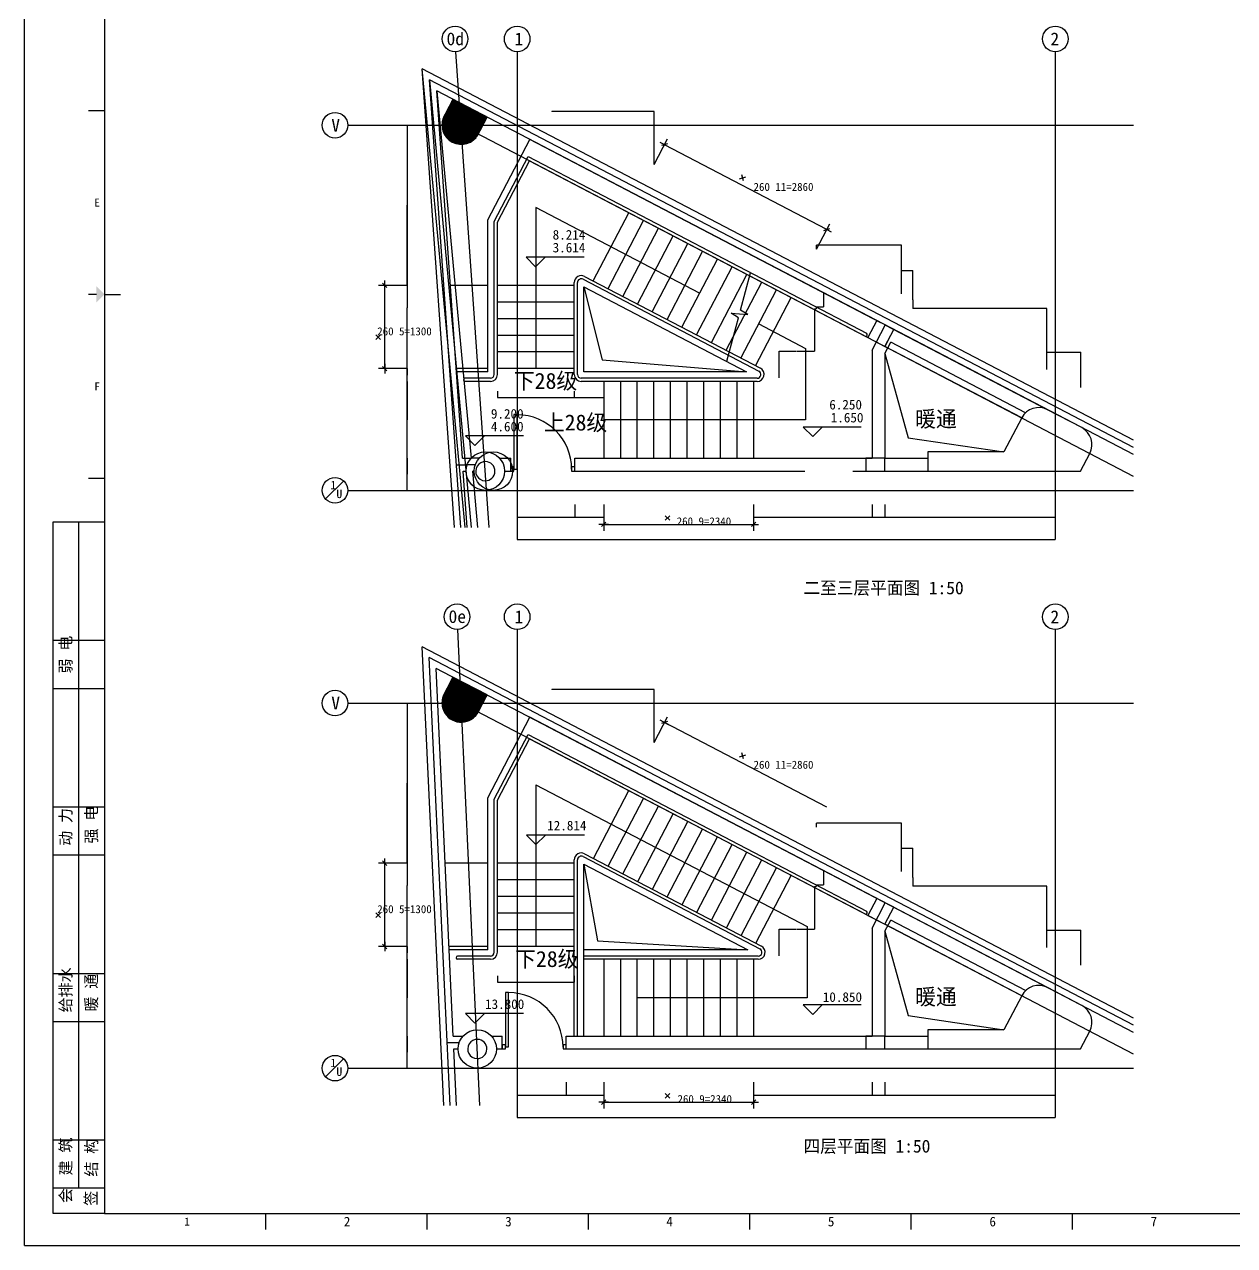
# Model space of a CAD drawing. Header units: metres. Extents: x 163826 to 205876, y -74600 to -44900.
# Drawn here: x 163826 to 182716, y -74600 to -55534 of the extents above; entities that cross this region are included whole.
import ezdxf

# ---------------------------------------------------------------- set-up
doc = ezdxf.new("R2010")
doc.units = ezdxf.units.M
for name, color, linetype in [('AXIS', 8, 'Continuous'), ('COL-S', 251, 'Continuous'), ('COLUMN', 1, 'Continuous'), ('D-TEXT', 3, 'Continuous'), ('DIM', 3, 'Continuous'), ('JG', 1, 'Continuous'), ('LINE', 3, 'Continuous'), ('PUB_DIM', 3, 'Continuous'), ('STAIR', 6, 'Continuous'), ('TEXT', 7, 'Continuous'), ('TK', 9, 'Continuous'), ('WALL', 2, 'Continuous'), ('WIN', 4, 'Continuous'), ('WINDOW', 4, 'Continuous'), ('XU', 6, 'Continuous')]:
    doc.layers.add(name, color=color, linetype=linetype)
doc.dimstyles.get("Standard").update_dxf_attribs({"dimtxt": 2.5, "dimasz": 2.5, "dimexe": 1.25, "dimexo": 0.625, "dimtad": 1, "dimcen": 2.5, "dimazin": 3, "dimtfac": 1, "dimtmove": 0, "dimatfit": 3})

# ---------------------------------------------------------------- blocks, each defined once
blk = doc.blocks.new('DOOR10')
at = {"linetype": 'BYBLOCK'}
for points in [[(50, 32.5), (100, 32.5), (100, 882.5), (50, 882.5)], [(0, 0), (50, 0), (50, 65), (0, 65)], [(950, 0), (1000, 0), (1000, 65), (950, 65)]]:
    blk.add_lwpolyline(points, close=True, dxfattribs=at)
blk.add_arc((100, 29.81), 850, 0, 90, dxfattribs=at)
blk = doc.blocks.new('_DIMX')
blk.add_line((-150, 0), (150, 0))
blk.add_lwpolyline([(-70, -70), (70, 70)])
blk = doc.blocks.new('A$C32ED051E')
at = {"layer": 'D-TEXT', "linetype": 'BYBLOCK'}
blk.add_line((0, 0), (848.53, 848.53), dxfattribs=at)
for s, p in [('1', (229.29, 459.39)), ('U', (513.7, 41.38))]:
    blk.add_text(s, height=400, rotation=360, dxfattribs=at).set_placement(p)
blk = doc.blocks.new('*D1')
for p, q in [((171208.38, -61261.26), (171208.38, -61358.44)), ((171208.63, -61358.44), (171806.38, -61358.44)), ((171810.38, -61358.44), (172408.13, -61358.44)), ((172408.38, -61261.26), (172408.38, -61358.44))]:
    blk.add_line(p, q)
at = {"layer": 'Defpoints'}
for p in [(171208.38, -61261.26), (171208.38, -61358.44), (172408.38, -61261.26)]:
    blk.add_point(p, dxfattribs=at)
at = {"layer": 'DIM', "insert": (171808.38, -61358.44), "char_height": 1, "attachment_point": 5}
blk.add_mtext('1200', dxfattribs=at)
blk = doc.blocks.new('*D2')
for p, q in [((172408.38, -61261.26), (172408.38, -61358.44)), ((172408.63, -61358.44), (172635.105, -61358.44)), ((172641.105, -61358.44), (172867.58, -61358.44)), ((172867.83, -61261.26), (172867.83, -61358.44))]:
    blk.add_line(p, q)
at = {"layer": 'Defpoints'}
for p in [(172408.38, -61261.26), (172408.38, -61358.44), (172867.83, -61261.26)]:
    blk.add_point(p, dxfattribs=at)
at = {"layer": 'DIM', "insert": (172638.105, -61358.44), "char_height": 1, "attachment_point": 5}
blk.add_mtext('459,45', dxfattribs=at)
blk = doc.blocks.new('*D4')
for p, q in [((169800.28, -61108.68), (169800.28, -61708.68)), ((169800.03, -61708.68), (169799.78, -61708.68)), ((169800.28, -62308.68), (169800.28, -61708.68)), ((169800.28, -61708.68), (169800.28, -61708.68)), ((169800.53, -61708.68), (169800.78, -61708.68))]:
    blk.add_line(p, q)
at = {"layer": 'Defpoints'}
for p in [(169800.28, -61108.68), (169800.28, -61708.68), (169800.28, -62308.68)]:
    blk.add_point(p, dxfattribs=at)
at = {"layer": 'DIM', "insert": (169800.28, -61707.555), "char_height": 1, "attachment_point": 5}
blk.add_mtext('0', dxfattribs=at)
blk = doc.blocks.new('*D5')
for p, q in [((169800.28, -57108.68), (169800.28, -59958.68)), ((169800.03, -59958.68), (169799.78, -59958.68)), ((169800.28, -62808.68), (169800.28, -59958.68)), ((169800.28, -59958.68), (169800.28, -59958.68)), ((169800.53, -59958.68), (169800.78, -59958.68))]:
    blk.add_line(p, q)
at = {"layer": 'Defpoints'}
for p in [(169800.28, -57108.68), (169800.28, -59958.68), (169800.28, -62808.68)]:
    blk.add_point(p, dxfattribs=at)
at = {"layer": 'DIM', "insert": (169800.28, -59957.555), "char_height": 1, "attachment_point": 5}
blk.add_mtext('0', dxfattribs=at)
blk = doc.blocks.new('*D6')
for p, q in [((169800.28, -66130.32), (169800.28, -67380.32)), ((169800.03, -67380.32), (169799.78, -67380.32)), ((169800.28, -68630.32), (169800.28, -67380.32)), ((169800.28, -67380.32), (169800.28, -67380.32)), ((169800.53, -67380.32), (169800.78, -67380.32))]:
    blk.add_line(p, q)
at = {"layer": 'Defpoints'}
for p in [(169800.28, -66130.32), (169800.28, -67380.32), (169800.28, -68630.32)]:
    blk.add_point(p, dxfattribs=at)
at = {"layer": 'DIM', "insert": (169800.28, -67379.195), "char_height": 1, "attachment_point": 5}
blk.add_mtext('0', dxfattribs=at)
blk = doc.blocks.new('*D7')
for p, q in [((169800.28, -66130.32), (169800.28, -68980.32)), ((169800.03, -68980.32), (169799.78, -68980.32)), ((169800.28, -71830.32), (169800.28, -68980.32)), ((169800.28, -68980.32), (169800.28, -68980.32)), ((169800.53, -68980.32), (169800.78, -68980.32))]:
    blk.add_line(p, q)
at = {"layer": 'Defpoints'}
for p in [(169800.28, -66130.32), (169800.28, -68980.32), (169800.28, -71830.32)]:
    blk.add_point(p, dxfattribs=at)
at = {"layer": 'DIM', "insert": (169800.28, -68979.195), "char_height": 1, "attachment_point": 5}
blk.add_mtext('0', dxfattribs=at)
blk = doc.blocks.new('*D8')
for p, q in [((169800.28, -70130.32), (169800.28, -70730.32)), ((169800.03, -70730.32), (169799.78, -70730.32)), ((169800.28, -71330.32), (169800.28, -70730.32)), ((169800.28, -70730.32), (169800.28, -70730.32)), ((169800.53, -70730.32), (169800.78, -70730.32))]:
    blk.add_line(p, q)
at = {"layer": 'Defpoints'}
for p in [(169800.28, -70130.32), (169800.28, -70730.32), (169800.28, -71330.32)]:
    blk.add_point(p, dxfattribs=at)
at = {"layer": 'DIM', "insert": (169800.28, -70729.195), "char_height": 1, "attachment_point": 5}
blk.add_mtext('0', dxfattribs=at)
blk = doc.blocks.new('*D9')
for p, q in [((169800.28, -71330.32), (169800.28, -71580.32)), ((169800.03, -71580.32), (169799.78, -71580.32)), ((169800.28, -71830.32), (169800.28, -71580.32)), ((169800.28, -71580.32), (169800.28, -71580.32)), ((169800.53, -71580.32), (169800.78, -71580.32))]:
    blk.add_line(p, q)
at = {"layer": 'Defpoints'}
for p in [(169800.28, -71330.32), (169800.28, -71580.32), (169800.28, -71830.32)]:
    blk.add_point(p, dxfattribs=at)
at = {"layer": 'DIM', "insert": (169800.28, -71579.195), "char_height": 1, "attachment_point": 5}
blk.add_mtext('0', dxfattribs=at)
blk = doc.blocks.new('*D10')
for p, q in [((169800.28, -69930.32), (169800.28, -70030.32)), ((169800.03, -70030.32), (169799.78, -70030.32)), ((169800.28, -70130.32), (169800.28, -70030.32)), ((169800.28, -70030.32), (169800.28, -70030.32)), ((169800.53, -70030.32), (169800.78, -70030.32))]:
    blk.add_line(p, q)
at = {"layer": 'Defpoints'}
for p in [(169800.28, -69930.32), (169800.28, -70030.32), (169800.28, -70130.32)]:
    blk.add_point(p, dxfattribs=at)
at = {"layer": 'DIM', "insert": (169800.28, -70029.195), "char_height": 1, "attachment_point": 5}
blk.add_mtext('0', dxfattribs=at)
blk = doc.blocks.new('*D11')
for p, q in [((169800.28, -62308.68), (169800.28, -62558.68)), ((169800.03, -62558.68), (169799.78, -62558.68)), ((169800.28, -62808.68), (169800.28, -62558.68)), ((169800.28, -62558.68), (169800.28, -62558.68)), ((169800.53, -62558.68), (169800.78, -62558.68))]:
    blk.add_line(p, q)
at = {"layer": 'Defpoints'}
for p in [(169800.28, -62308.68), (169800.28, -62558.68), (169800.28, -62808.68)]:
    blk.add_point(p, dxfattribs=at)
at = {"layer": 'DIM', "insert": (169800.28, -62557.555), "char_height": 1, "attachment_point": 5}
blk.add_mtext('0', dxfattribs=at)
blk = doc.blocks.new('*D12')
for p, q in [((178739.165, -68989.89), (177695.81, -68989.89)), ((177696.06, -68854.2), (177696.06, -68989.89)), ((179786.52, -68989.89), (178743.165, -68989.89)), ((179786.27, -69945.54), (179786.27, -68989.89))]:
    blk.add_line(p, q)
at = {"layer": 'Defpoints'}
for p in [(177696.06, -68854.2), (179786.27, -68989.89), (179786.27, -69945.54)]:
    blk.add_point(p, dxfattribs=at)
at = {"layer": 'DIM', "insert": (178741.165, -68989.89), "char_height": 1, "attachment_point": 5}
blk.add_mtext('2360', dxfattribs=at)
blk = doc.blocks.new('*D13')
for p, q in [((171517.54, -72050.71), (171517.54, -72599.38)), ((179917.54, -72050.71), (179917.54, -72599.38)), ((171517.79, -72599.38), (175715.54, -72599.38)), ((175719.54, -72599.38), (179917.29, -72599.38))]:
    blk.add_line(p, q)
at = {"layer": 'Defpoints'}
for p in [(171517.54, -72050.71), (179917.54, -72050.71), (171517.54, -72599.38)]:
    blk.add_point(p, dxfattribs=at)
at = {"layer": 'DIM', "insert": (175717.54, -72599.38), "char_height": 1, "attachment_point": 5}
blk.add_mtext('8400', dxfattribs=at)
blk = doc.blocks.new('*D14')
for p, q in [((171517.54, -63029.07), (171517.54, -63577.75)), ((179917.54, -63029.07), (179917.54, -63577.75)), ((171517.79, -63577.75), (175715.54, -63577.75)), ((175719.54, -63577.75), (179917.29, -63577.75))]:
    blk.add_line(p, q)
at = {"layer": 'Defpoints'}
for p in [(171517.54, -63029.07), (179917.54, -63029.07), (171517.54, -63577.75)]:
    blk.add_point(p, dxfattribs=at)
at = {"layer": 'DIM', "insert": (175717.54, -63577.75), "char_height": 1, "attachment_point": 5}
blk.add_mtext('8400', dxfattribs=at)
blk = doc.blocks.new('*D15')
for p, q in [((177257.83, -63029.07), (177257.83, -63227.75)), ((179917.54, -63029.07), (179917.54, -63227.75)), ((177258.08, -63227.75), (178584.185, -63227.75)), ((178591.185, -63227.75), (179917.29, -63227.75))]:
    blk.add_line(p, q)
at = {"layer": 'Defpoints'}
for p in [(177257.83, -63029.07), (179917.54, -63029.07), (177257.83, -63227.75)]:
    blk.add_point(p, dxfattribs=at)
at = {"layer": 'DIM', "insert": (178587.685, -63227.75), "char_height": 1, "attachment_point": 5}
blk.add_mtext('2659,71', dxfattribs=at)
blk = doc.blocks.new('*D16')
for p, q in [((176850.185, -68004.4), (176188.6, -68004.4)), ((176188.85, -68067.26), (176188.85, -68004.4)), ((177518.77, -68004.4), (176857.185, -68004.4)), ((177518.52, -68761.5), (177518.52, -68004.4))]:
    blk.add_line(p, q)
at = {"layer": 'Defpoints'}
for p in [(177518.52, -68004.4), (176188.85, -68067.26), (177518.52, -68761.5)]:
    blk.add_point(p, dxfattribs=at)
at = {"layer": 'DIM', "insert": (176853.685, -68004.4), "char_height": 1, "attachment_point": 5}
blk.add_mtext('1329,67', dxfattribs=at)
blk = doc.blocks.new('*D17')
for p, q in [((171517.54, -72050.71), (171517.54, -72249.38)), ((172282.86, -72050.71), (172282.86, -72249.38)), ((171517.79, -72249.38), (171897.2, -72249.38)), ((171903.2, -72249.38), (172282.61, -72249.38))]:
    blk.add_line(p, q)
at = {"layer": 'Defpoints'}
for p in [(171517.54, -72050.71), (172282.86, -72050.71), (171517.54, -72249.38)]:
    blk.add_point(p, dxfattribs=at)
at = {"layer": 'DIM', "insert": (171900.2, -72249.38), "char_height": 1, "attachment_point": 5}
blk.add_mtext('765,32', dxfattribs=at)
blk = doc.blocks.new('*D18')
for p, q in [((172282.86, -72050.71), (172282.86, -72249.38)), ((172867.83, -72050.71), (172867.83, -72249.38)), ((172283.11, -72249.38), (172572.345, -72249.38)), ((172578.345, -72249.38), (172867.58, -72249.38))]:
    blk.add_line(p, q)
at = {"layer": 'Defpoints'}
for p in [(172282.86, -72050.71), (172867.83, -72050.71), (172282.86, -72249.38)]:
    blk.add_point(p, dxfattribs=at)
at = {"layer": 'DIM', "insert": (172575.345, -72249.38), "char_height": 1, "attachment_point": 5}
blk.add_mtext('584,97', dxfattribs=at)
blk = doc.blocks.new('*D19')
for p, q in [((171208.88, -70389.5), (171208.88, -70486.69)), ((171209.13, -70486.69), (171806.88, -70486.69)), ((171810.88, -70486.69), (172408.63, -70486.69)), ((172408.88, -70389.5), (172408.88, -70486.69))]:
    blk.add_line(p, q)
at = {"layer": 'Defpoints'}
for p in [(171208.88, -70389.5), (171208.88, -70486.69), (172408.88, -70389.5)]:
    blk.add_point(p, dxfattribs=at)
at = {"layer": 'DIM', "insert": (171808.88, -70486.69), "char_height": 1, "attachment_point": 5}
blk.add_mtext('1200', dxfattribs=at)
blk = doc.blocks.new('*D20')
for p, q in [((176160.34, -69011.26), (176160.34, -69657.39)), ((175604.95, -70075), (175604.95, -69657.39)), ((175605.2, -69657.39), (175879.645, -69657.39)), ((175885.645, -69657.39), (176160.09, -69657.39))]:
    blk.add_line(p, q)
at = {"layer": 'Defpoints'}
for p in [(176160.34, -69011.26), (175604.95, -69657.39), (175604.95, -70075)]:
    blk.add_point(p, dxfattribs=at)
at = {"layer": 'DIM', "insert": (175882.645, -69657.39), "char_height": 1, "attachment_point": 5}
blk.add_mtext('555,39', dxfattribs=at)
blk = doc.blocks.new('*D21')
for p, q in [((176299.19, -68745.32), (176299.19, -68966.74)), ((176183.48, -68966.94), (176183.48, -68966.74)), ((176183.73, -68966.74), (176238.335, -68966.74)), ((176244.335, -68966.74), (176298.94, -68966.74))]:
    blk.add_line(p, q)
at = {"layer": 'Defpoints'}
for p in [(176299.19, -68745.32), (176183.48, -68966.74), (176183.48, -68966.94)]:
    blk.add_point(p, dxfattribs=at)
at = {"layer": 'DIM', "insert": (176241.335, -68966.74), "char_height": 1, "attachment_point": 5}
blk.add_mtext('115,71', dxfattribs=at)
blk = doc.blocks.new('*D22')
for p, q in [((176160.34, -69011.26), (176160.34, -68994.57)), ((176160.59, -68994.57), (176169.41, -68994.57)), ((176174.41, -68994.57), (176183.23, -68994.57)), ((176183.48, -68966.94), (176183.48, -68994.57))]:
    blk.add_line(p, q)
at = {"layer": 'Defpoints'}
for p in [(176160.34, -68994.57), (176160.34, -69011.26), (176183.48, -68966.94)]:
    blk.add_point(p, dxfattribs=at)
at = {"layer": 'DIM', "insert": (176171.91, -68994.57), "char_height": 1, "attachment_point": 5}
blk.add_mtext('23,14', dxfattribs=at)
blk = doc.blocks.new('*D23')
for p, q in [((172852.81, -65917.04), (172057.76, -65917.04)), ((172058.01, -65910.47), (172058.01, -65917.04)), ((173653.86, -65917.04), (172858.81, -65917.04)), ((173653.61, -66743.57), (173653.61, -65917.04))]:
    blk.add_line(p, q)
at = {"layer": 'Defpoints'}
for p in [(172058.01, -65910.47), (173653.61, -65917.04), (173653.61, -66743.57)]:
    blk.add_point(p, dxfattribs=at)
at = {"layer": 'DIM', "insert": (172855.81, -65917.04), "char_height": 1, "attachment_point": 5}
blk.add_mtext('1595,6', dxfattribs=at)
blk = doc.blocks.new('*D24')
for p, q in [((172417.54, -63029.07), (172417.54, -63227.75)), ((172867.83, -63029.07), (172867.83, -63227.75)), ((172417.79, -63227.75), (172639.685, -63227.75)), ((172645.685, -63227.75), (172867.58, -63227.75))]:
    blk.add_line(p, q)
at = {"layer": 'Defpoints'}
for p in [(172417.54, -63029.07), (172867.83, -63029.07), (172417.54, -63227.75)]:
    blk.add_point(p, dxfattribs=at)
at = {"layer": 'DIM', "insert": (172642.685, -63227.75), "char_height": 1, "attachment_point": 5}
blk.add_mtext('450,29', dxfattribs=at)
blk = doc.blocks.new('*D25')
for p, q in [((171517.54, -63029.07), (171517.54, -63227.75)), ((172417.54, -63029.07), (172417.54, -63227.75)), ((171517.79, -63227.75), (171966.04, -63227.75)), ((171969.04, -63227.75), (172417.29, -63227.75))]:
    blk.add_line(p, q)
at = {"layer": 'Defpoints'}
for p in [(171517.54, -63029.07), (172417.54, -63029.07), (171517.54, -63227.75)]:
    blk.add_point(p, dxfattribs=at)
at = {"layer": 'DIM', "insert": (171967.54, -63227.75), "char_height": 1, "attachment_point": 5}
blk.add_mtext('900', dxfattribs=at)
blk = doc.blocks.new('*D26')
for p, q in [((175207.83, -63029.07), (175207.83, -63227.75)), ((177057.83, -63029.07), (177057.83, -63227.75)), ((175208.08, -63227.75), (176130.83, -63227.75)), ((176134.83, -63227.75), (177057.58, -63227.75))]:
    blk.add_line(p, q)
at = {"layer": 'Defpoints'}
for p in [(175207.83, -63029.07), (177057.83, -63029.07), (175207.83, -63227.75)]:
    blk.add_point(p, dxfattribs=at)
at = {"layer": 'DIM', "insert": (176132.83, -63227.75), "char_height": 1, "attachment_point": 5}
blk.add_mtext('1850', dxfattribs=at)
blk = doc.blocks.new('*D27')
for p, q in [((169800.28, -57108.68), (169800.28, -58358.68)), ((169800.03, -58358.68), (169799.78, -58358.68)), ((169800.28, -59608.68), (169800.28, -58358.68)), ((169800.28, -58358.68), (169800.28, -58358.68)), ((169800.53, -58358.68), (169800.78, -58358.68))]:
    blk.add_line(p, q)
at = {"layer": 'Defpoints'}
for p in [(169800.28, -57108.68), (169800.28, -58358.68), (169800.28, -59608.68)]:
    blk.add_point(p, dxfattribs=at)
at = {"layer": 'DIM', "insert": (169800.28, -58357.555), "char_height": 1, "attachment_point": 5}
blk.add_mtext('0', dxfattribs=at)
blk = doc.blocks.new('*D28')
for p, q in [((169800.03, -61008.68), (169799.78, -61008.68)), ((169800.28, -60908.68), (169800.28, -61008.68)), ((169800.28, -61108.68), (169800.28, -61008.68)), ((169800.28, -61008.68), (169800.28, -61008.68)), ((169800.53, -61008.68), (169800.78, -61008.68))]:
    blk.add_line(p, q)
at = {"layer": 'Defpoints'}
for p in [(169800.28, -60908.68), (169800.28, -61008.68), (169800.28, -61108.68)]:
    blk.add_point(p, dxfattribs=at)
at = {"layer": 'DIM', "insert": (169800.28, -61007.555), "char_height": 1, "attachment_point": 5}
blk.add_mtext('0', dxfattribs=at)
blk = doc.blocks.new('*D35')
for p, q in [((172852.81, -56895.4), (172057.76, -56895.4)), ((172058.01, -56888.84), (172058.01, -56895.4)), ((173653.86, -56895.4), (172858.81, -56895.4)), ((173653.61, -57721.93), (173653.61, -56895.4))]:
    blk.add_line(p, q)
at = {"layer": 'Defpoints'}
for p in [(172058.01, -56888.84), (173653.61, -56895.4), (173653.61, -57721.93)]:
    blk.add_point(p, dxfattribs=at)
at = {"layer": 'DIM', "insert": (172855.81, -56895.4), "char_height": 1, "attachment_point": 5}
blk.add_mtext('1595,6', dxfattribs=at)
blk = doc.blocks.new('*D36')
for p, q in [((176299.19, -59723.69), (176299.19, -59945.1)), ((176183.48, -59945.3), (176183.48, -59945.1)), ((176183.73, -59945.1), (176238.335, -59945.1)), ((176244.335, -59945.1), (176298.94, -59945.1))]:
    blk.add_line(p, q)
at = {"layer": 'Defpoints'}
for p in [(176299.19, -59723.69), (176183.48, -59945.1), (176183.48, -59945.3)]:
    blk.add_point(p, dxfattribs=at)
at = {"layer": 'DIM', "insert": (176241.335, -59945.1), "char_height": 1, "attachment_point": 5}
blk.add_mtext('115,71', dxfattribs=at)
blk = doc.blocks.new('*D37')
for p, q in [((176160.34, -59989.62), (176160.34, -60635.75)), ((175604.95, -61053.36), (175604.95, -60635.75)), ((175605.2, -60635.75), (175879.645, -60635.75)), ((175885.645, -60635.75), (176160.09, -60635.75))]:
    blk.add_line(p, q)
at = {"layer": 'Defpoints'}
for p in [(176160.34, -59989.62), (175604.95, -60635.75), (175604.95, -61053.36)]:
    blk.add_point(p, dxfattribs=at)
at = {"layer": 'DIM', "insert": (175882.645, -60635.75), "char_height": 1, "attachment_point": 5}
blk.add_mtext('555,39', dxfattribs=at)
blk = doc.blocks.new('*D38')
for p, q in [((176160.34, -59989.62), (176160.34, -59972.93)), ((176160.59, -59972.93), (176169.41, -59972.93)), ((176174.41, -59972.93), (176183.23, -59972.93)), ((176183.48, -59945.3), (176183.48, -59972.93))]:
    blk.add_line(p, q)
at = {"layer": 'Defpoints'}
for p in [(176160.34, -59972.93), (176160.34, -59989.62), (176183.48, -59945.3)]:
    blk.add_point(p, dxfattribs=at)
at = {"layer": 'COL-S', "insert": (176171.91, -59972.93), "char_height": 1, "attachment_point": 5}
blk.add_mtext('23,14', dxfattribs=at)
blk = doc.blocks.new('*D45')
for p, q in [((177057.83, -63029.07), (177057.83, -63227.75)), ((177257.83, -63029.07), (177257.83, -63227.75)), ((177058.08, -63227.75), (177156.33, -63227.75)), ((177159.33, -63227.75), (177257.58, -63227.75))]:
    blk.add_line(p, q)
at = {"layer": 'Defpoints'}
for p in [(177057.83, -63029.07), (177257.83, -63029.07), (177057.83, -63227.75)]:
    blk.add_point(p, dxfattribs=at)
at = {"layer": 'DIM', "insert": (177157.83, -63227.75), "char_height": 1, "attachment_point": 5}
blk.add_mtext('200', dxfattribs=at)
blk = doc.blocks.new('*D49')
for p, q in [((177257.83, -72050.71), (177257.83, -72249.38)), ((179917.54, -72050.71), (179917.54, -72249.38)), ((177258.08, -72249.38), (178584.185, -72249.38)), ((178591.185, -72249.38), (179917.29, -72249.38))]:
    blk.add_line(p, q)
at = {"layer": 'Defpoints'}
for p in [(177257.83, -72050.71), (179917.54, -72050.71), (177257.83, -72249.38)]:
    blk.add_point(p, dxfattribs=at)
at = {"layer": 'DIM', "insert": (178587.685, -72249.38), "char_height": 1, "attachment_point": 5}
blk.add_mtext('2659,71', dxfattribs=at)
blk = doc.blocks.new('*D50')
for p, q in [((175207.83, -72050.71), (175207.83, -72249.38)), ((177057.83, -72050.71), (177057.83, -72249.38)), ((175208.08, -72249.38), (176130.83, -72249.38)), ((176134.83, -72249.38), (177057.58, -72249.38))]:
    blk.add_line(p, q)
at = {"layer": 'Defpoints'}
for p in [(175207.83, -72050.71), (177057.83, -72050.71), (175207.83, -72249.38)]:
    blk.add_point(p, dxfattribs=at)
at = {"layer": 'DIM', "insert": (176132.83, -72249.38), "char_height": 1, "attachment_point": 5}
blk.add_mtext('1850', dxfattribs=at)
blk = doc.blocks.new('*D51')
for p, q in [((177057.83, -72050.71), (177057.83, -72249.38)), ((177257.83, -72050.71), (177257.83, -72249.38)), ((177058.08, -72249.38), (177156.33, -72249.38)), ((177159.33, -72249.38), (177257.58, -72249.38))]:
    blk.add_line(p, q)
at = {"layer": 'Defpoints'}
for p in [(177057.83, -72050.71), (177257.83, -72050.71), (177057.83, -72249.38)]:
    blk.add_point(p, dxfattribs=at)
at = {"layer": 'DIM', "insert": (177157.83, -72249.38), "char_height": 1, "attachment_point": 5}
blk.add_mtext('200', dxfattribs=at)
blk = doc.blocks.new('*D52')
for p, q in [((177518.52, -68761.5), (177518.52, -68397.87)), ((177518.77, -68397.87), (177604.29, -68397.87)), ((177610.29, -68397.87), (177695.81, -68397.87)), ((177696.06, -68854.2), (177696.06, -68397.87))]:
    blk.add_line(p, q)
at = {"layer": 'Defpoints'}
for p in [(177518.52, -68397.87), (177518.52, -68761.5), (177696.06, -68854.2)]:
    blk.add_point(p, dxfattribs=at)
at = {"layer": 'DIM', "insert": (177607.29, -68397.87), "char_height": 1, "attachment_point": 5}
blk.add_mtext('177,54', dxfattribs=at)
blk = doc.blocks.new('*D53')
for p, q in [((179786.27, -69945.54), (179786.27, -69674.4)), ((179786.52, -69674.4), (180049.205, -69674.4)), ((180055.205, -69674.4), (180317.89, -69674.4)), ((180318.14, -70223.23), (180318.14, -69674.4))]:
    blk.add_line(p, q)
at = {"layer": 'Defpoints'}
for p in [(179786.27, -69674.4), (179786.27, -69945.54), (180318.14, -70223.23)]:
    blk.add_point(p, dxfattribs=at)
at = {"layer": 'DIM', "insert": (180052.205, -69674.4), "char_height": 1, "attachment_point": 5}
blk.add_mtext('531,87', dxfattribs=at)
blk = doc.blocks.new('*D54')
for p, q in [((177696.06, -59832.56), (177696.06, -59968.25)), ((178739.165, -59968.25), (177695.81, -59968.25)), ((179786.52, -59968.25), (178743.165, -59968.25)), ((179786.27, -60923.9), (179786.27, -59968.25))]:
    blk.add_line(p, q)
at = {"layer": 'Defpoints'}
for p in [(177696.06, -59832.56), (179786.27, -59968.25), (179786.27, -60923.9)]:
    blk.add_point(p, dxfattribs=at)
at = {"layer": 'DIM', "insert": (178741.165, -59968.25), "char_height": 1, "attachment_point": 5}
blk.add_mtext('2360', dxfattribs=at)
blk = doc.blocks.new('*D55')
for p, q in [((176850.185, -58982.76), (176188.6, -58982.76)), ((176188.85, -59045.62), (176188.85, -58982.76)), ((177518.77, -58982.76), (176857.185, -58982.76)), ((177518.52, -59739.87), (177518.52, -58982.76))]:
    blk.add_line(p, q)
at = {"layer": 'Defpoints'}
for p in [(176188.85, -59045.62), (177518.52, -58982.76), (177518.52, -59739.87)]:
    blk.add_point(p, dxfattribs=at)
at = {"layer": 'DIM', "insert": (176853.685, -58982.76), "char_height": 1, "attachment_point": 5}
blk.add_mtext('1329,67', dxfattribs=at)
blk = doc.blocks.new('*D56')
for p, q in [((177518.52, -59739.87), (177518.52, -59376.23)), ((177518.77, -59376.23), (177604.29, -59376.23)), ((177610.29, -59376.23), (177695.81, -59376.23)), ((177696.06, -59832.56), (177696.06, -59376.23))]:
    blk.add_line(p, q)
at = {"layer": 'Defpoints'}
for p in [(177518.52, -59376.23), (177518.52, -59739.87), (177696.06, -59832.56)]:
    blk.add_point(p, dxfattribs=at)
at = {"layer": 'DIM', "insert": (177607.29, -59376.23), "char_height": 1, "attachment_point": 5}
blk.add_mtext('177,54', dxfattribs=at)
blk = doc.blocks.new('*D57')
for p, q in [((179786.27, -60923.9), (179786.27, -60652.77)), ((179786.52, -60652.77), (180049.205, -60652.77)), ((180055.205, -60652.77), (180317.89, -60652.77)), ((180318.14, -61201.6), (180318.14, -60652.77))]:
    blk.add_line(p, q)
at = {"layer": 'Defpoints'}
for p in [(179786.27, -60652.77), (179786.27, -60923.9), (180318.14, -61201.6)]:
    blk.add_point(p, dxfattribs=at)
at = {"layer": 'DIM', "insert": (180052.205, -60652.77), "char_height": 1, "attachment_point": 5}
blk.add_mtext('531,87', dxfattribs=at)

msp = doc.modelspace()

# ---------------------------------------------------------------- hatches: boundary and pattern name
at = {"layer": 'COL-S'}
h = msp.add_hatch(dxfattribs=at)
h.set_pattern_fill('SOLID')
h.paths.add_polyline_path([(171047.33, -56981.6), (170515.47, -56703.9), (170377.83, -56967.51), (170909.69, -57245.21)])
h.paths.add_polyline_path([(170377.83, -56967.51), (170377.83, -56967.52, 1), (170909.69, -57245.21)])
h = msp.add_hatch(dxfattribs=at)
h.set_pattern_fill('SOLID')
h.paths.add_polyline_path([(171047.33, -66003.24), (170515.47, -65725.54), (170377.83, -65989.15), (170909.69, -66266.85)])
h.paths.add_polyline_path([(170377.83, -65989.15), (170377.83, -65989.15, 1), (170909.69, -66266.85)])

# ---------------------------------------------------------------- linework, layer by layer
for p, q in [((174990.22, -57945.51), (175085.62, -57915.56)), ((175052.9, -57978.24), (175022.94, -57882.83)), ((169381.7, -60383.08), (169310.99, -60453.79)), ((169381.7, -60453.79), (169310.99, -60383.08)), ((173898.96, -63276.06), (173828.25, -63205.35)), ((173828.25, -63276.06), (173898.96, -63205.35)), ((175052.9, -66999.88), (175022.94, -66904.47)), ((174990.22, -66967.15), (175085.62, -66937.2)), ((169381.7, -69404.72), (169310.99, -69475.43)), ((169381.7, -69475.43), (169310.99, -69404.72)), ((173898.96, -72297.69), (173828.25, -72226.98)), ((173828.25, -72297.69), (173898.96, -72226.98))]:
    msp.add_line(p, q)
at = {"layer": 'AXIS'}
for p, q in [((171082.19, -63389.38), (170562.17, -55960.54)), ((171517.54, -55961.02), (171517.54, -63389.38)), ((179917.54, -55961.02), (179917.54, -63389.38)), ((168874.01, -57108.68), (181140.76, -57108.68)), ((181140.76, -62589.99), (170642.54, -57108.68)), ((168874.01, -62808.68), (181140.76, -62808.68)), ((170935.64, -72411.02), (170588.99, -64982.66)), ((171517.54, -64982.66), (171517.54, -72411.02)), ((179917.54, -64982.66), (179917.54, -72411.02)), ((168874.01, -66130.32), (181140.76, -66130.32)), ((181140.76, -71611.62), (170642.54, -66130.32)), ((168874.01, -71830.32), (181140.76, -71830.32))]:
    msp.add_line(p, q, dxfattribs=at)
at = {"layer": 'COL-S'}
for points in [[(171024.51, -62358.73, 1), (171016.58, -62658.63, 1)], [(170898.49, -71380.05, 1), (170890.57, -71679.94, 1)]]:
    msp.add_lwpolyline(points, format="xyb", close=True, dxfattribs=at)
at = {"layer": 'COLUMN'}
for points in [[(170515.47, -56703.9), (170377.83, -56967.51, 1), (170909.69, -57245.21), (171047.33, -56981.6), (170515.47, -56703.9)], [(170515.47, -65725.54), (170377.83, -65989.15, 1), (170909.69, -66266.85), (171047.33, -66003.24), (170515.47, -65725.54)]]:
    msp.add_lwpolyline(points, format="xyb", dxfattribs=at)
for centre in [(171020.54, -62508.68), (170894.53, -71529.99)]:
    msp.add_circle(centre, 300, dxfattribs=at)
at = {"layer": 'D-TEXT'}
for centre in [(170548.21, -55761.02), (171517.54, -55761.02), (179917.54, -55761.02), (168674.01, -57108.68), (168674.01, -62808.68), (170579.59, -64781.2), (171517.54, -64782.66), (179917.54, -64782.66), (168674.01, -66130.32), (168674.01, -71830.32)]:
    msp.add_circle(centre, 200, dxfattribs=at)
at = {"layer": 'DIM'}
for p, q in [((173653.61, -57721.93), (173861.88, -57323.03)), ((176350.4, -58735.13), (173816.04, -57411.9)), ((176188.85, -59045.62), (176397.12, -58646.72)), ((169800.28, -59608.68), (169350.28, -59608.68)), ((169450.28, -60908.18), (169450.28, -59609.18)), ((169800.28, -60908.68), (169350.28, -60908.68)), ((172867.83, -63029.07), (172867.83, -63440.25)), ((175207.83, -63029.07), (175207.83, -63440.25)), ((172868.33, -63340.25), (175207.33, -63340.25)), ((173653.61, -66743.57), (173861.88, -66344.67)), ((176350.4, -67756.77), (173816.04, -66433.54)), ((169800.28, -68630.32), (169350.28, -68630.32)), ((169450.28, -69929.82), (169450.28, -68630.82)), ((169800.28, -69930.32), (169350.28, -69930.32)), ((172867.83, -72050.71), (172867.83, -72461.88)), ((175207.83, -72050.71), (175207.83, -72461.88)), ((172868.33, -72361.88), (175207.33, -72361.88))]:
    msp.add_line(p, q, dxfattribs=at)
at = {"layer": 'JG'}
for points in [[(180329.52, -61827.99), (179797.65, -61550.29, 0.41), (179392.87, -61677.38), (179115.46, -62208.68), (177926.7, -62208.68), (177926.7, -62508.68), (180312.55, -62508.68), (180456.6, -62232.77, 0.41)], [(180329.52, -70849.63), (179797.65, -70571.93, 0.41), (179392.87, -70699.02), (179115.46, -71230.32), (177926.7, -71230.32), (177926.7, -71530.32), (180312.55, -71530.32), (180456.6, -71254.41, 0.41)]]:
    msp.add_lwpolyline(points, format="xyb", close=True, dxfattribs=at)
at = {"layer": 'LINE'}
for p, q in [((172558.88, -59632.17), (172842.85, -60773.34)), ((172842.85, -60773.34), (175099.52, -60958.68)), ((172558.88, -68645.47), (172771.34, -69843.98)), ((172771.34, -69843.98), (175115.49, -69980.32))]:
    msp.add_line(p, q, dxfattribs=at)
at = {"layer": 'PUB_DIM'}
for p, q in [((177257.83, -60671.28), (177621.25, -61987.54)), ((177621.25, -61987.54), (179115.46, -62208.68)), ((177257.83, -69692.92), (177621.25, -71009.18)), ((177621.25, -71009.18), (179115.46, -71230.32))]:
    msp.add_line(p, q, dxfattribs=at)
for points in [[(174365.37, -59729.29), (171808.88, -58394.5), (171808.88, -60908.68)], [(175287.27, -60210.63), (176017.5, -60591.9), (176017.5, -61708.68), (172867.83, -61708.68)], [(171808.88, -67407.81), (171808.88, -69930.32)], [(171808.88, -67407.81), (176044.06, -69619.07), (176044.06, -70730.32), (173387.83, -70730.32)]]:
    msp.add_lwpolyline(points, dxfattribs=at)
at = {"layer": 'STAIR'}
for p, q in [((171058.88, -58586.38), (171714.81, -57330.1)), ((177196.68, -60192.28), (171714.81, -57330.1)), ((171158.88, -58610.92), (171687.74, -57597.99)), ((171208.88, -58623.19), (171708.92, -57665.46)), ((171687.74, -57597.99), (176970.82, -60356.38)), ((171708.92, -57665.46), (176947.69, -60400.69)), ((172704.81, -59539.15), (173260.21, -58475.41)), ((171058.88, -60958.68), (171058.88, -58586.38)), ((171158.88, -60998.68), (171158.88, -58610.92)), ((171208.88, -60998.68), (171208.88, -58623.19)), ((172935.29, -59659.48), (173490.68, -58595.75)), ((173165.76, -59779.82), (173721.16, -58716.08)), ((173396.24, -59900.15), (173951.64, -58836.42)), ((173626.72, -60020.49), (174182.11, -58956.75)), ((173857.19, -60140.82), (174412.59, -59077.09)), ((174087.67, -60261.16), (174643.06, -59197.42)), ((172569.79, -59468.65), (175313.47, -60901.17)), ((174318.14, -60381.5), (174873.54, -59317.76)), ((174548.62, -60501.83), (175104.02, -59438.1)), ((175004.4, -59994.66), (175160.71, -59411.29)), ((171058.88, -59608.68), (170473.55, -59608.68)), ((172408.88, -59608.68), (171208.88, -59608.68)), ((172408.88, -60998.68), (172408.88, -59566.16)), ((172458.88, -60998.68), (172458.88, -59566.16)), ((172546.65, -59512.97), (175290.33, -60945.5)), ((172558.88, -59632.17), (175099.52, -60958.68)), ((172558.88, -60958.68), (172558.88, -59632.17)), ((174779.1, -60622.17), (175334.49, -59558.43)), ((175009.57, -60742.5), (175564.97, -59678.77)), ((175240.05, -60862.84), (175795.45, -59799.1)), ((172408.88, -59868.68), (171208.88, -59868.68)), ((174856.54, -60044.19), (175120.62, -60063.19)), ((174972.76, -60112.72), (174856.54, -60044.19)), ((175120.62, -60063.19), (175004.4, -59994.66)), ((172408.88, -60128.68), (171208.88, -60128.68)), ((174790.17, -60794.15), (174972.76, -60112.72)), ((172408.88, -60388.68), (171208.88, -60388.68)), ((179392.87, -61677.38), (177257.83, -60562.64)), ((172408.88, -60648.68), (171208.88, -60648.68)), ((171058.88, -60908.68), (170569.63, -60908.68)), ((171058.88, -60958.68), (170578.55, -60958.68)), ((172408.88, -60908.68), (171208.88, -60908.68)), ((175099.52, -60958.68), (172558.88, -60958.68)), ((171098.88, -61058.68), (170702.05, -61058.68)), ((171098.88, -61108.68), (170702.05, -61108.68)), ((175262.56, -61058.68), (172518.88, -61058.68)), ((175262.56, -61108.68), (172518.88, -61108.68)), ((172867.83, -61108.68), (172867.83, -62308.68)), ((173127.83, -61108.68), (173127.83, -62308.68)), ((173387.83, -61108.68), (173387.83, -62308.68)), ((173647.83, -61108.68), (173647.83, -62308.68)), ((173907.83, -61108.68), (173907.83, -62308.68)), ((174167.83, -61108.68), (174167.83, -62308.68)), ((174427.83, -61108.68), (174427.83, -62308.68)), ((174687.83, -61108.68), (174687.83, -62308.68)), ((174947.83, -61108.68), (174947.83, -62308.68)), ((175207.83, -61108.68), (175207.83, -62308.68)), ((171058.88, -67608.02), (171714.81, -66351.74)), ((177196.68, -69213.92), (171714.81, -66351.74)), ((171158.88, -67632.56), (171687.74, -66619.63)), ((171208.88, -67644.82), (171708.92, -66687.1)), ((171687.74, -66619.63), (176970.82, -69378.02)), ((171708.92, -66687.1), (176947.69, -69422.32)), ((171058.88, -69980.32), (171058.88, -67608.02)), ((171158.88, -70020.32), (171158.88, -67632.56)), ((171208.88, -70020.32), (171208.88, -67644.82)), ((172708.23, -68554.23), (173260.21, -67497.05)), ((172938.71, -68674.57), (173490.68, -67617.38)), ((173169.18, -68794.9), (173721.16, -67737.72)), ((173399.66, -68915.24), (173951.64, -67858.05)), ((173630.14, -69035.58), (174182.11, -67978.39)), ((173860.61, -69155.91), (174412.59, -68098.73)), ((174091.09, -69276.25), (174643.06, -68219.06)), ((174321.57, -69396.58), (174873.54, -68339.4)), ((171058.88, -68630.32), (170394.4, -68630.32)), ((172408.88, -68630.32), (171208.88, -68630.32)), ((172408.88, -71330.32), (172408.88, -68579.46)), ((172458.88, -71330.32), (172458.88, -68579.46)), ((172546.65, -68526.27), (175306.3, -69967.13)), ((172569.79, -68481.95), (175329.44, -69922.81)), ((174552.04, -69516.92), (175104.02, -68459.73)), ((174782.52, -69637.25), (175334.49, -68580.07)), ((172558.88, -68645.47), (175115.49, -69980.32)), ((172558.88, -71330.32), (172558.88, -68645.47)), ((175012.99, -69757.59), (175564.97, -68700.4)), ((175243.47, -69877.93), (175795.45, -68820.74)), ((172408.88, -68890.32), (171208.88, -68890.32)), ((172408.88, -69150.32), (171208.88, -69150.32)), ((172408.88, -69410.32), (171208.88, -69410.32)), ((179392.87, -70699.02), (177257.83, -69584.28)), ((172408.88, -69670.32), (171208.88, -69670.32)), ((171058.88, -69930.32), (170455.07, -69930.32)), ((172408.88, -69930.32), (171208.88, -69930.32)), ((171058.88, -69980.32), (170457.4, -69980.32)), ((171098.88, -70080.32), (170588.34, -70080.32)), ((171098.88, -70130.32), (170588.34, -70130.32)), ((175115.49, -69980.32), (172558.88, -69980.32)), ((175278.53, -70080.32), (172558.88, -70080.32)), ((175278.53, -70130.32), (172558.88, -70130.32)), ((172867.83, -70130.32), (172867.83, -71330.32)), ((173127.83, -70130.32), (173127.83, -71330.32)), ((173387.83, -70130.32), (173387.83, -71330.32)), ((173647.83, -70130.32), (173647.83, -71330.32)), ((173907.83, -70130.32), (173907.83, -71330.32)), ((174167.83, -70130.32), (174167.83, -71330.32)), ((174427.83, -70130.32), (174427.83, -71330.32)), ((174687.83, -70130.32), (174687.83, -71330.32)), ((174947.83, -70130.32), (174947.83, -71330.32)), ((175207.83, -70130.32), (175207.83, -71330.32))]:
    msp.add_line(p, q, dxfattribs=at)
for centre, radius, start, end in [((172518.88, -59566.16), 110, 62.43, 180), ((172518.88, -59566.16), 60, 62.43, 180), ((176958.6, -60378.19), 25, 244.12, 60.74), ((171098.88, -60998.68), 60, 270, 0), ((171098.88, -60998.68), 110, 270, 0), ((172518.88, -60998.68), 110, 180, 270), ((172518.88, -60998.68), 60, 180, 270), ((175262.56, -60998.68), 110, 270, 62.43), ((175262.56, -60998.68), 60, 270, 62.43), ((170702.05, -61083.68), 25, 90, 270), ((172518.88, -68579.46), 110, 62.43, 180), ((172518.88, -68579.46), 60, 62.43, 180), ((176958.6, -69399.83), 25, 244.12, 60.74), ((175278.53, -70020.32), 110, 270, 62.43), ((175278.53, -70020.32), 60, 270, 62.43), ((170588.34, -70105.32), 25, 90, 270), ((171098.88, -70020.32), 110, 270, 0), ((171098.88, -70020.32), 60, 270, 0)]:
    msp.add_arc(centre, radius, start, end, dxfattribs=at)
at = {"layer": 'TEXT'}
for points in [[(172560.86, -59168.47), (171655.36, -59168.47), (171805.06, -59318.17), (171954.76, -59168.47)], [(171614.1, -61956.73), (170708.61, -61956.73), (170858.31, -62106.43), (171008.01, -61956.73)], [(176886.4, -61820.34), (175980.9, -61820.34), (176130.6, -61970.04), (176280.3, -61820.34)], [(172567.03, -68190.11), (171661.53, -68190.11), (171811.24, -68339.81), (171960.94, -68190.11)], [(176886.4, -70841.97), (175980.9, -70841.97), (176130.6, -70991.67), (176280.3, -70841.97)], [(171614.1, -70978.37), (170708.61, -70978.37), (170858.31, -71128.07), (171008.01, -70978.37)]]:
    msp.add_lwpolyline(points, dxfattribs=at)
at = {"layer": 'TK'}
for p, q in [((163825.51, -74600.07), (163825.51, -44900.07)), ((164825.51, -56880.07), (165075.51, -56880.07)), ((165075.51, -59750.07), (165325.51, -59750.07)), ((164825.51, -62620.07), (165075.51, -62620.07)), ((164675.51, -73700.07), (164675.51, -63300.07)), ((164275.51, -65150.07), (165075.51, -65150.07)), ((164275.51, -65900.07), (165075.51, -65900.07)), ((164275.51, -67750.07), (165075.51, -67750.07)), ((164275.51, -68500.07), (165075.51, -68500.07)), ((164275.51, -70350.07), (165075.51, -70350.07)), ((164275.51, -71100.07), (165075.51, -71100.07)), ((164275.51, -72950.07), (165075.51, -72950.07)), ((164275.51, -73700.07), (165075.51, -73700.07)), ((167594.26, -74350.07), (167594.26, -74100.07)), ((170113.01, -74350.07), (170113.01, -74100.07)), ((172631.76, -74350.07), (172631.76, -74100.07)), ((175150.51, -74350.07), (175150.51, -74100.07)), ((177669.26, -74350.07), (177669.26, -74100.07)), ((180188.01, -74350.07), (180188.01, -74100.07)), ((163825.51, -74600.07), (205875.51, -74600.07))]:
    msp.add_line(p, q, dxfattribs=at)
msp.add_lwpolyline([(205375.51, -45400.07), (165075.51, -45400.07), (165075.51, -74100.07), (205375.51, -74100.07)], close=True, dxfattribs=at)
for points in [[(164950.51, -59750.07), (164825.51, -59750.07)], [(165075.51, -74100.07), (164275.51, -74100.07), (164275.51, -63300.07), (165075.51, -63300.07)]]:
    msp.add_lwpolyline(points, dxfattribs=at)
msp.add_solid([(164950.51, -59875.07), (164950.51, -59625.07), (165075.51, -59750.07)], dxfattribs=at)
at = {"layer": 'WALL'}
for p, q in [((177057.83, -60622.21), (177263.97, -60227.41)), ((179797.65, -61550.29), (177263.97, -60227.41)), ((177057.83, -60622.21), (177057.83, -62308.68)), ((177304.12, -60474), (177257.83, -60562.64)), ((177257.83, -60671.28), (177348.69, -60497.27)), ((179454.36, -61596.68), (177348.69, -60497.27)), ((177257.83, -60671.28), (177257.83, -62308.68)), ((171244.15, -62308.68), (171417.54, -62308.68)), ((171417.54, -62508.68), (171417.54, -62308.68)), ((172417.54, -62308.68), (177057.83, -62308.68)), ((172417.54, -62508.68), (172417.54, -62308.68)), ((177257.83, -62308.68), (177926.7, -62308.68)), ((171320.54, -62508.68), (171417.54, -62508.68)), ((172417.54, -62508.68), (176007.83, -62508.68)), ((176757.83, -62508.68), (180312.55, -62508.68)), ((177057.83, -69643.85), (177263.97, -69249.05)), ((177196.68, -69213.92), (177396.68, -69318.34)), ((179797.65, -70571.93), (177263.97, -69249.05)), ((177257.83, -69692.92), (177348.69, -69518.91)), ((179454.36, -70618.31), (177348.69, -69518.91)), ((177057.83, -69643.85), (177057.83, -71330.32)), ((177257.83, -69692.92), (177257.83, -71330.32)), ((171118.14, -71330.32), (171282.86, -71330.32)), ((171282.86, -71530.32), (171282.86, -71330.32)), ((172282.86, -71330.32), (177057.83, -71330.32)), ((172282.86, -71530.32), (172282.86, -71330.32)), ((177257.83, -71330.32), (177926.7, -71330.32)), ((171194.53, -71530.32), (171282.86, -71530.32)), ((172282.86, -71530.32), (177926.7, -71530.32))]:
    msp.add_line(p, q, dxfattribs=at)
at = {"layer": 'WIN'}
for p, q in [((170537.71, -63389.38), (170036.43, -56228.17)), ((181140.76, -62025.94), (170036.43, -56228.17)), ((170637.96, -63389.38), (170148.67, -56399.58)), ((181140.76, -62138.75), (170148.67, -56399.58)), ((170662.55, -62308.68), (170260.91, -56571)), ((181140.76, -62251.56), (170260.91, -56571)), ((170662.55, -62308.68), (170796.94, -62308.68)), ((170569.31, -62408.68), (170737.7, -62408.68)), ((170738.2, -63389.38), (170676.55, -62508.68)), ((170676.55, -62508.68), (170720.54, -62508.68)), ((181140.76, -71047.58), (170036.43, -65249.81)), ((170370.62, -72411.02), (170036.43, -65249.81)), ((181140.76, -71160.39), (170144.43, -65419.01)), ((170470.72, -72411.02), (170144.43, -65419.01)), ((181140.76, -71273.2), (170252.44, -65588.21)), ((170520.4, -71330.32), (170252.44, -65588.21)), ((170424.96, -71430.32), (170611.57, -71430.32)), ((170520.4, -71330.32), (170670.63, -71330.32)), ((170570.83, -72411.02), (170529.73, -71530.32)), ((170529.73, -71530.32), (170594.53, -71530.32))]:
    msp.add_line(p, q, dxfattribs=at)
at = {"layer": 'XU'}
for p, q in [((170704.81, -63389.38), (170036.43, -56228.17)), ((170805.24, -63389.38), (170153.07, -56401.88)), ((170804.81, -62308.68), (170269.72, -56575.6)), ((170922.94, -62308.68), (170804.36, -62308.68)), ((170863.7, -62408.68), (170713.71, -62408.68)), ((170846.54, -62508.68), (170823.03, -62508.68)), ((170905.68, -63389.38), (170823.48, -62508.68))]:
    msp.add_line(p, q, dxfattribs=at)
for points in [[(176991.9, -60423.79), (177257.83, -60562.64), (177396.68, -60296.71), (177130.75, -60157.86)], [(176957.83, -62508.68), (177257.83, -62508.68), (177257.83, -62308.68), (176957.83, -62308.68)], [(176991.9, -69445.43), (177257.83, -69584.28), (177396.68, -69318.34), (177130.75, -69179.5)], [(176957.83, -71530.32), (177257.83, -71530.32), (177257.83, -71330.32), (176957.83, -71330.32)]]:
    msp.add_lwpolyline(points, close=True, dxfattribs=at)
msp.add_circle((171146.54, -62508.68), 300, dxfattribs=at)

# ---------------------------------------------------------------- block references
at = {"layer": 'COL-S', "xscale": 0.33, "yscale": 0.33, "zscale": 0.33}
for p in [(168526.09, -62943.29), (168526.09, -71964.93)]:
    msp.add_blockref('A$C32ED051E', p, dxfattribs=at)
at = {"layer": 'DIM', "xscale": 0.5, "yscale": 0.5, "zscale": 0.5}
for p, rotation in [((173815.6, -57411.67), 152.43), ((176350.84, -58735.37), 332.43), ((169450.28, -59608.68), 90), ((169450.28, -60908.68), 270), ((172867.83, -63340.25), 180), ((173815.6, -66433.31), 152.43), ((169450.28, -68630.32), 90), ((169450.28, -69930.32), 270), ((172867.83, -72361.88), 180)]:
    msp.add_blockref('_DIMX', p, dxfattribs=dict(at, rotation=rotation))
for p in [(175207.83, -63340.25), (175207.83, -72361.88)]:
    msp.add_blockref('_DIMX', p, dxfattribs=at)
at = {"layer": 'WINDOW', "rotation": 360}
for p in [(171417.54, -62508.68), (171282.86, -71530.32)]:
    msp.add_blockref('DOOR10', p, dxfattribs=at)

# ---------------------------------------------------------------- texts
at = {"char_height": 125, "attachment_point": 1}
for s, insert in [('260 11=2860', (175207.15, -58008.47)), ('260 5=1300', (169333.39, -60263.46)), ('260 9=2340', (174007.83, -63230.24)), ('260 11=2860', (175207.15, -67030.11)), ('260 5=1300', (169333.39, -69285.1)), ('260 9=2340', (174019.99, -72249.38))]:
    msp.add_mtext(s, dxfattribs=dict(at, insert=insert))
at = {"layer": 'D-TEXT'}
for s, p in [('0d', (170414.93, -55859.33)), ('0e', (170446.31, -64879.5))]:
    msp.add_text(s, height=200, dxfattribs=at).set_placement(p)
for s, p in [('1', (171476.3, -55861.02)), ('2', (179842.01, -55861.02)), ('V', (168615.75, -57208.68)), ('1', (171476.3, -64882.66)), ('2', (179842.01, -64882.66)), ('V', (168615.75, -66230.32))]:
    msp.add_text(s, height=200, rotation=360, dxfattribs=at).set_placement(p)
at = {"layer": 'TEXT'}
for s, height, p in [('8.214', 150, (172071.3, -58893.34)), ('3.614', 150, (172071.3, -59093.34)), ('下28级', 250, (171464.91, -61224.61)), ('9.200', 150, (171107.4, -61688.34)), ('6.250', 150, (176389.74, -61545.8)), ('暖通', 250, (177729.45, -61819)), ('4.600', 150, (171107.4, -61888.34)), ('上28级', 250, (171933.7, -61874.34)), ('1.650', 150, (176412.6, -61747.75)), ('二至三层平面图 1:50', 200, (175987.26, -64431.79)), ('12.814', 150, (171986.05, -68117.55)), ('下28级', 250, (171484.15, -70250.6)), ('10.850', 150, (176288.27, -70794.72)), ('暖通', 250, (177729.45, -70840.64)), ('13.800', 150, (171015.98, -70905.43)), ('四层平面图 1:50', 200, (175987.26, -73148.16))]:
    msp.add_text(s, height=height, rotation=360, dxfattribs=at).set_placement(p)
at = {"layer": 'TK'}
for s, height, p in [('E', 125, (164917.62, -58377.57)), ('F', 125, (164917.62, -61247.57)), ('2', 150, (168811.14, -74300.07)), ('3', 150, (171329.89, -74300.07)), ('4', 150, (173845.6, -74300.07)), ('5', 150, (176367.39, -74300.07)), ('6', 150, (178889.17, -74300.07)), ('7', 150, (181404.89, -74300.07)), ('1', 125, (166322.24, -74287.57))]:
    msp.add_text(s, height=height, dxfattribs=at).set_placement(p)
for s, p in [('弱 电', (164559.51, -65669.07)), ('动 力', (164559.51, -68359.07)), ('强 电', (164959.51, -68323.07)), ('给排水', (164559.51, -70959.07)), ('暖 通', (164959.51, -70947.07)), ('建 筑', (164559.51, -73505.07)), ('结 构', (164959.51, -73523.07)), ('会', (164559.51, -73936.07)), ('签', (164953.51, -73978.07))]:
    msp.add_text(s, height=180, rotation=90, dxfattribs=at).set_placement(p)

# ---------------------------------------------------------------- dimensions: what is measured, and where the dimension line sits
at = {"layer": 'COL-S'}
dim = msp.add_linear_dim(base=(176160.34, -59972.93), p1=(176160.34, -59989.62), p2=(176183.48, -59945.3), dimstyle='Standard', dxfattribs=at)
dim.commit()
dim.dimension.update_dxf_attribs({"geometry": '*D38', "text_midpoint": (176171.91, -59972.93)})
at = {"layer": 'DIM'}
for base, p1, p2, picture, middle in [((173653.61, -56895.4), (173653.61, -57721.93), (172058.01, -56888.84), '*D35', (172855.81, -56895.4)), ((169800.28, -59958.68), (169800.28, -62808.68), (169800.28, -57108.68), '*D5', (169800.28, -59957.555)), ((169800.28, -58358.68), (169800.28, -59608.68), (169800.28, -57108.68), '*D27', (169800.28, -58357.555)), ((177518.52, -58982.76), (177518.52, -59739.87), (176188.85, -59045.62), '*D55', (176853.685, -58982.76)), ((177518.52, -59376.23), (177518.52, -59739.87), (177696.06, -59832.56), '*D56', (177607.29, -59376.23)), ((176183.48, -59945.1), (176183.48, -59945.3), (176299.19, -59723.69), '*D36', (176241.335, -59945.1)), ((175604.95, -60635.75), (175604.95, -61053.36), (176160.34, -59989.62), '*D37', (175882.645, -60635.75)), ((179786.27, -60652.77), (179786.27, -60923.9), (180318.14, -61201.6), '*D57', (180052.205, -60652.77)), ((169800.28, -61008.68), (169800.28, -61108.68), (169800.28, -60908.68), '*D28', (169800.28, -61007.555)), ((169800.28, -61708.68), (169800.28, -62308.68), (169800.28, -61108.68), '*D4', (169800.28, -61707.555)), ((171208.38, -61358.44), (171208.38, -61261.26), (172408.38, -61261.26), '*D1', (171808.38, -61358.44)), ((172408.38, -61358.44), (172408.38, -61261.26), (172867.83, -61261.26), '*D2', (172638.105, -61358.44)), ((169800.28, -62558.68), (169800.28, -62808.68), (169800.28, -62308.68), '*D11', (169800.28, -62557.555)), ((171517.54, -63577.75), (171517.54, -63029.07), (179917.54, -63029.07), '*D14', (175717.54, -63577.75)), ((171517.54, -63227.75), (171517.54, -63029.07), (172417.54, -63029.07), '*D25', (171967.54, -63227.75)), ((172417.54, -63227.75), (172417.54, -63029.07), (172867.83, -63029.07), '*D24', (172642.685, -63227.75)), ((175207.83, -63227.75), (175207.83, -63029.07), (177057.83, -63029.07), '*D26', (176132.83, -63227.75)), ((177057.83, -63227.75), (177057.83, -63029.07), (177257.83, -63029.07), '*D45', (177157.83, -63227.75)), ((177257.83, -63227.75), (177257.83, -63029.07), (179917.54, -63029.07), '*D15', (178587.685, -63227.75)), ((173653.61, -65917.04), (173653.61, -66743.57), (172058.01, -65910.47), '*D23', (172855.81, -65917.04)), ((169800.28, -67380.32), (169800.28, -68630.32), (169800.28, -66130.32), '*D6', (169800.28, -67379.195)), ((169800.28, -68980.32), (169800.28, -71830.32), (169800.28, -66130.32), '*D7', (169800.28, -68979.195)), ((177518.52, -68004.4), (177518.52, -68761.5), (176188.85, -68067.26), '*D16', (176853.685, -68004.4)), ((177518.52, -68397.87), (177518.52, -68761.5), (177696.06, -68854.2), '*D52', (177607.29, -68397.87)), ((176183.48, -68966.74), (176183.48, -68966.94), (176299.19, -68745.32), '*D21', (176241.335, -68966.74)), ((175604.95, -69657.39), (175604.95, -70075), (176160.34, -69011.26), '*D20', (175882.645, -69657.39)), ((176160.34, -68994.57), (176160.34, -69011.26), (176183.48, -68966.94), '*D22', (176171.91, -68994.57)), ((179786.27, -69674.4), (179786.27, -69945.54), (180318.14, -70223.23), '*D53', (180052.205, -69674.4)), ((169800.28, -70030.32), (169800.28, -70130.32), (169800.28, -69930.32), '*D10', (169800.28, -70029.195)), ((169800.28, -70730.32), (169800.28, -71330.32), (169800.28, -70130.32), '*D8', (169800.28, -70729.195)), ((171208.88, -70486.69), (171208.88, -70389.5), (172408.88, -70389.5), '*D19', (171808.88, -70486.69)), ((169800.28, -71580.32), (169800.28, -71830.32), (169800.28, -71330.32), '*D9', (169800.28, -71579.195)), ((171517.54, -72599.38), (171517.54, -72050.71), (179917.54, -72050.71), '*D13', (175717.54, -72599.38)), ((171517.54, -72249.38), (171517.54, -72050.71), (172282.86, -72050.71), '*D17', (171900.2, -72249.38)), ((172282.86, -72249.38), (172282.86, -72050.71), (172867.83, -72050.71), '*D18', (172575.345, -72249.38)), ((175207.83, -72249.38), (175207.83, -72050.71), (177057.83, -72050.71), '*D50', (176132.83, -72249.38)), ((177057.83, -72249.38), (177057.83, -72050.71), (177257.83, -72050.71), '*D51', (177157.83, -72249.38)), ((177257.83, -72249.38), (177257.83, -72050.71), (179917.54, -72050.71), '*D49', (178587.685, -72249.38))]:
    dim = msp.add_linear_dim(base=base, p1=p1, p2=p2, dimstyle='Standard', dxfattribs=at)
    dim.commit()
    dim.dimension.update_dxf_attribs({"geometry": picture, "text_midpoint": middle})
for base, p1, p2, picture, middle in [((179786.27, -59968.25), (179786.27, -60923.9), (177696.06, -59832.56), '*D54', (178741.165, -59968.25)), ((179786.27, -68989.89), (179786.27, -69945.54), (177696.06, -68854.2), '*D12', (178741.165, -68989.89))]:
    dim = msp.add_linear_dim(base=base, p1=p1, p2=p2, text='2360', dimstyle='Standard', dxfattribs=at)
    dim.commit()
    dim.dimension.update_dxf_attribs({"geometry": picture, "text_midpoint": middle})

doc.saveas('drawing.dxf')
